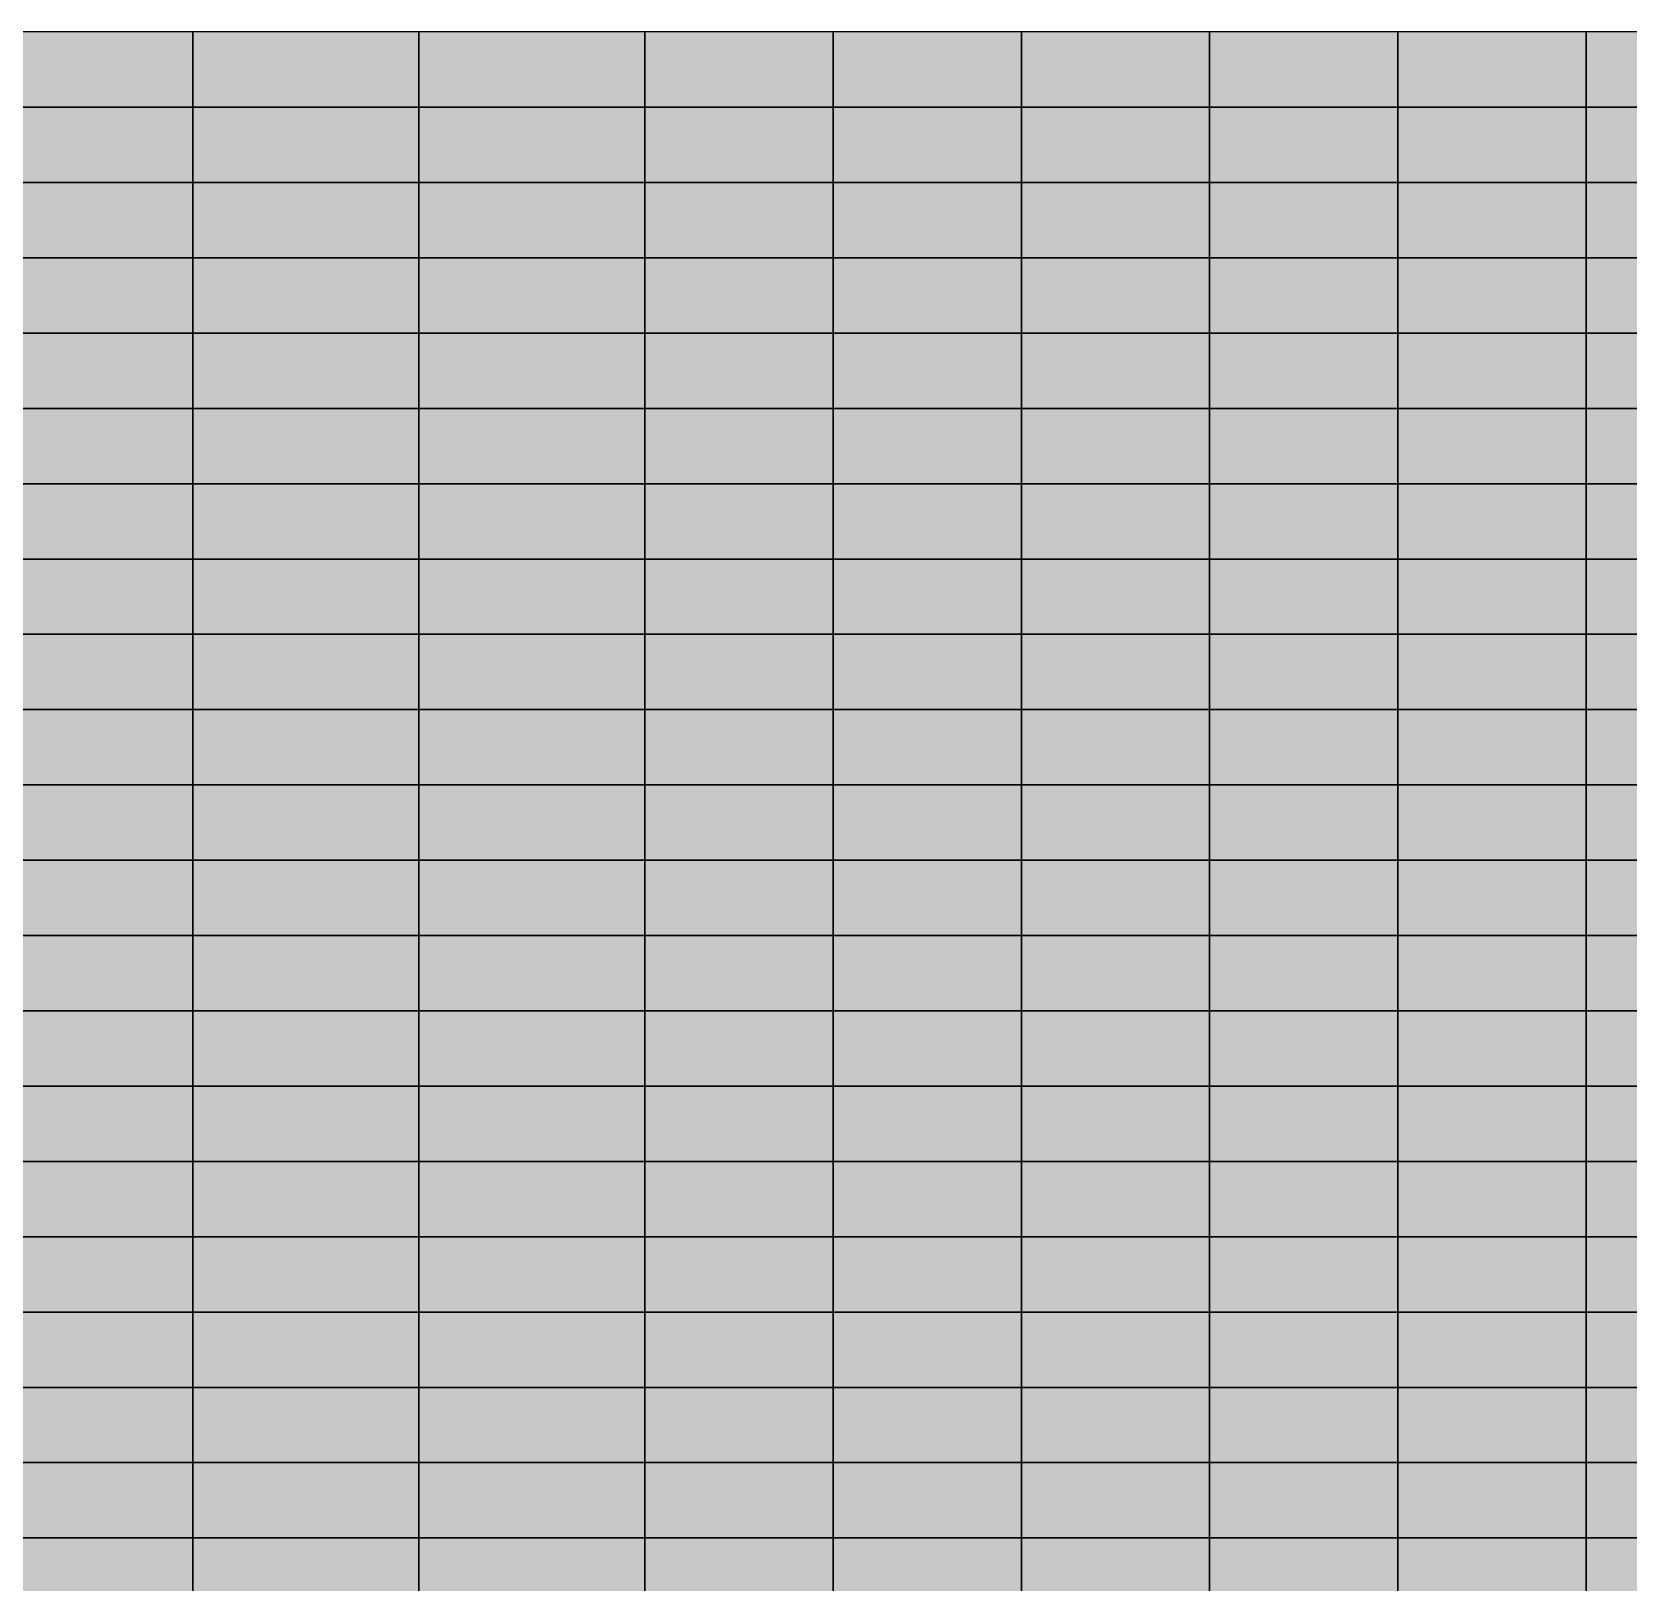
# Model space of a CAD drawing. Header units: inches. Extents: x -100 to 100, y -41 to 41.
# Drawn here: x -56.14 to -34.94, y -20.59 to 0 of the extents above; entities that cross this region are included whole.
import ezdxf

# ---------------------------------------------------------------- set-up
doc = ezdxf.new("R2010")
doc.units = ezdxf.units.IN
doc.header["$MEASUREMENT"] = 0

msp = doc.modelspace()

# ---------------------------------------------------------------- linework, layer by layer
at = {"color": 18, "true_color": 0x000000, "transparency": 33554532}
for p, q in [((-54, 0), (-57, 0)), ((-54, -1), (-54, 0)), ((-51, 0), (-54, 0)), ((-54, 0), (-54, -1)), ((-51, -1), (-51, 0)), ((-48, 0), (-51, 0)), ((-51, 0), (-51, -1)), ((-48, -1), (-48, 0)), ((-45.5, 0), (-48, 0)), ((-48, 0), (-48, -1)), ((-45.5, -1), (-45.5, 0)), ((-43, 0), (-45.5, 0)), ((-45.5, 0), (-45.5, -1)), ((-43, -1), (-43, 0)), ((-40.5, 0), (-43, 0)), ((-43, 0), (-43, -1)), ((-40.5, -1), (-40.5, 0)), ((-38, 0), (-40.5, 0)), ((-40.5, 0), (-40.5, -1)), ((-38, -1), (-38, 0)), ((-35.5, 0), (-38, 0)), ((-38, 0), (-38, -1)), ((-35.5, -1), (-35.5, 0)), ((-33, 0), (-35.5, 0)), ((-35.5, 0), (-35.5, -1)), ((-54, -1), (-57, -1)), ((-57, -1), (-54, -1)), ((-54, -2), (-54, -1)), ((-51, -1), (-54, -1)), ((-54, -1), (-54, -2)), ((-54, -1), (-51, -1)), ((-51, -2), (-51, -1)), ((-48, -1), (-51, -1)), ((-51, -1), (-51, -2)), ((-51, -1), (-48, -1)), ((-48, -2), (-48, -1)), ((-48, -1), (-48, -2)), ((-45.5, -1), (-48, -1)), ((-48, -1), (-45.5, -1)), ((-45.5, -2), (-45.5, -1)), ((-45.5, -1), (-45.5, -2)), ((-43, -1), (-45.5, -1)), ((-45.5, -1), (-43, -1)), ((-43, -2), (-43, -1)), ((-43, -1), (-43, -2)), ((-40.5, -1), (-43, -1)), ((-43, -1), (-40.5, -1)), ((-40.5, -2), (-40.5, -1)), ((-40.5, -1), (-40.5, -2)), ((-38, -1), (-40.5, -1)), ((-40.5, -1), (-38, -1)), ((-38, -2), (-38, -1)), ((-35.5, -1), (-38, -1)), ((-38, -1), (-38, -2)), ((-38, -1), (-35.5, -1)), ((-35.5, -2), (-35.5, -1)), ((-35.5, -1), (-35.5, -2)), ((-33, -1), (-35.5, -1)), ((-35.5, -1), (-33, -1)), ((-54, -2), (-57, -2)), ((-57, -2), (-54, -2)), ((-54, -3), (-54, -2)), ((-51, -2), (-54, -2)), ((-54, -2), (-54, -3)), ((-54, -2), (-51, -2)), ((-51, -3), (-51, -2)), ((-48, -2), (-51, -2)), ((-51, -2), (-51, -3)), ((-51, -2), (-48, -2)), ((-48, -3), (-48, -2)), ((-48, -2), (-45.5, -2)), ((-45.5, -2), (-48, -2)), ((-48, -2), (-48, -3)), ((-45.5, -3), (-45.5, -2)), ((-43, -2), (-45.5, -2)), ((-45.5, -2), (-45.5, -3)), ((-45.5, -2), (-43, -2)), ((-43, -3), (-43, -2)), ((-40.5, -2), (-43, -2)), ((-43, -2), (-43, -3)), ((-43, -2), (-40.5, -2)), ((-40.5, -3), (-40.5, -2)), ((-38, -2), (-40.5, -2)), ((-40.5, -2), (-40.5, -3)), ((-40.5, -2), (-38, -2)), ((-38, -3), (-38, -2)), ((-35.5, -2), (-38, -2)), ((-38, -2), (-38, -3)), ((-38, -2), (-35.5, -2)), ((-35.5, -3), (-35.5, -2)), ((-33, -2), (-35.5, -2)), ((-35.5, -2), (-35.5, -3)), ((-35.5, -2), (-33, -2)), ((-54, -3), (-57, -3)), ((-57, -3), (-54, -3)), ((-54, -4), (-54, -3)), ((-54, -3), (-54, -4)), ((-51, -3), (-54, -3)), ((-54, -3), (-51, -3)), ((-51, -4), (-51, -3)), ((-51, -3), (-51, -4)), ((-48, -3), (-51, -3)), ((-51, -3), (-48, -3)), ((-48, -4), (-48, -3)), ((-48, -3), (-48, -4)), ((-45.5, -3), (-48, -3)), ((-48, -3), (-45.5, -3)), ((-45.5, -4), (-45.5, -3)), ((-45.5, -3), (-45.5, -4)), ((-43, -3), (-45.5, -3)), ((-45.5, -3), (-43, -3)), ((-43, -4), (-43, -3)), ((-43, -3), (-43, -4)), ((-40.5, -3), (-43, -3)), ((-43, -3), (-40.5, -3)), ((-40.5, -4), (-40.5, -3)), ((-40.5, -3), (-40.5, -4)), ((-38, -3), (-40.5, -3)), ((-40.5, -3), (-38, -3)), ((-38, -4), (-38, -3)), ((-38, -3), (-38, -4)), ((-35.5, -3), (-38, -3)), ((-38, -3), (-35.5, -3)), ((-35.5, -4), (-35.5, -3)), ((-35.5, -3), (-35.5, -4)), ((-33, -3), (-35.5, -3)), ((-35.5, -3), (-33, -3)), ((-54, -4), (-57, -4)), ((-57, -4), (-54, -4)), ((-54, -5), (-54, -4)), ((-54, -4), (-51, -4)), ((-51, -4), (-54, -4)), ((-54, -4), (-54, -5)), ((-51, -5), (-51, -4)), ((-48, -4), (-51, -4)), ((-51, -4), (-51, -5)), ((-51, -4), (-48, -4)), ((-48, -5), (-48, -4)), ((-48, -4), (-48, -5)), ((-45.5, -4), (-48, -4)), ((-48, -4), (-45.5, -4)), ((-45.5, -5), (-45.5, -4)), ((-45.5, -4), (-45.5, -5)), ((-43, -4), (-45.5, -4)), ((-45.5, -4), (-43, -4)), ((-43, -5), (-43, -4)), ((-43, -4), (-43, -5)), ((-40.5, -4), (-43, -4)), ((-43, -4), (-40.5, -4)), ((-40.5, -5), (-40.5, -4)), ((-40.5, -4), (-40.5, -5)), ((-38, -4), (-40.5, -4)), ((-40.5, -4), (-38, -4)), ((-38, -5), (-38, -4)), ((-35.5, -4), (-38, -4)), ((-38, -4), (-38, -5)), ((-38, -4), (-35.5, -4)), ((-35.5, -5), (-35.5, -4)), ((-35.5, -4), (-35.5, -5)), ((-33, -4), (-35.5, -4)), ((-35.5, -4), (-33, -4)), ((-54, -5), (-57, -5)), ((-57, -5), (-54, -5)), ((-54, -6), (-54, -5)), ((-51, -5), (-54, -5)), ((-54, -5), (-54, -6)), ((-54, -5), (-51, -5)), ((-51, -6), (-51, -5)), ((-48, -5), (-51, -5)), ((-51, -5), (-51, -6)), ((-51, -5), (-48, -5)), ((-48, -6), (-48, -5)), ((-45.5, -5), (-48, -5)), ((-48, -5), (-48, -6)), ((-48, -5), (-45.5, -5)), ((-45.5, -6), (-45.5, -5)), ((-43, -5), (-45.5, -5)), ((-45.5, -5), (-45.5, -6)), ((-45.5, -5), (-43, -5)), ((-43, -6), (-43, -5)), ((-40.5, -5), (-43, -5)), ((-43, -5), (-43, -6)), ((-43, -5), (-40.5, -5)), ((-40.5, -6), (-40.5, -5)), ((-38, -5), (-40.5, -5)), ((-40.5, -5), (-40.5, -6)), ((-40.5, -5), (-38, -5)), ((-38, -6), (-38, -5)), ((-35.5, -5), (-38, -5)), ((-38, -5), (-38, -6)), ((-38, -5), (-35.5, -5)), ((-35.5, -6), (-35.5, -5)), ((-35.5, -5), (-33, -5)), ((-33, -5), (-35.5, -5)), ((-35.5, -5), (-35.5, -6)), ((-54, -6), (-57, -6)), ((-57, -6), (-54, -6)), ((-54, -7), (-54, -6)), ((-51, -6), (-54, -6)), ((-54, -6), (-54, -7)), ((-54, -6), (-51, -6)), ((-51, -7), (-51, -6)), ((-48, -6), (-51, -6)), ((-51, -6), (-51, -7)), ((-51, -6), (-48, -6)), ((-48, -7), (-48, -6)), ((-45.5, -6), (-48, -6)), ((-48, -6), (-48, -7)), ((-48, -6), (-45.5, -6)), ((-45.5, -7), (-45.5, -6)), ((-43, -6), (-45.5, -6)), ((-45.5, -6), (-45.5, -7)), ((-45.5, -6), (-43, -6)), ((-43, -7), (-43, -6)), ((-40.5, -6), (-43, -6)), ((-43, -6), (-43, -7)), ((-43, -6), (-40.5, -6)), ((-40.5, -7), (-40.5, -6)), ((-38, -6), (-40.5, -6)), ((-40.5, -6), (-40.5, -7)), ((-40.5, -6), (-38, -6)), ((-38, -7), (-38, -6)), ((-35.5, -6), (-38, -6)), ((-38, -6), (-38, -7)), ((-38, -6), (-35.5, -6)), ((-35.5, -7), (-35.5, -6)), ((-33, -6), (-35.5, -6)), ((-35.5, -6), (-35.5, -7)), ((-35.5, -6), (-33, -6)), ((-54, -7), (-57, -7)), ((-57, -7), (-54, -7)), ((-54, -8), (-54, -7)), ((-51, -7), (-54, -7)), ((-54, -7), (-54, -8)), ((-54, -7), (-51, -7)), ((-51, -8), (-51, -7)), ((-48, -7), (-51, -7)), ((-51, -7), (-51, -8)), ((-51, -7), (-48, -7)), ((-48, -8), (-48, -7)), ((-45.5, -7), (-48, -7)), ((-48, -7), (-48, -8)), ((-48, -7), (-45.5, -7)), ((-45.5, -8), (-45.5, -7)), ((-43, -7), (-45.5, -7)), ((-45.5, -7), (-45.5, -8)), ((-45.5, -7), (-43, -7)), ((-43, -8), (-43, -7)), ((-40.5, -7), (-43, -7)), ((-43, -7), (-43, -8)), ((-43, -7), (-40.5, -7)), ((-40.5, -8), (-40.5, -7)), ((-40.5, -7), (-38, -7)), ((-38, -7), (-40.5, -7)), ((-40.5, -7), (-40.5, -8)), ((-38, -8), (-38, -7)), ((-35.5, -7), (-38, -7)), ((-38, -7), (-38, -8)), ((-38, -7), (-35.5, -7)), ((-35.5, -8), (-35.5, -7)), ((-33, -7), (-35.5, -7)), ((-35.5, -7), (-35.5, -8)), ((-35.5, -7), (-33, -7)), ((-54, -8), (-57, -8)), ((-57, -8), (-54, -8)), ((-54, -9), (-54, -8)), ((-54, -8), (-54, -9)), ((-51, -8), (-54, -8)), ((-54, -8), (-51, -8)), ((-51, -9), (-51, -8)), ((-51, -8), (-51, -9)), ((-48, -8), (-51, -8)), ((-51, -8), (-48, -8)), ((-48, -9), (-48, -8)), ((-48, -8), (-48, -9)), ((-45.5, -8), (-48, -8)), ((-48, -8), (-45.5, -8)), ((-45.5, -9), (-45.5, -8)), ((-45.5, -8), (-45.5, -9)), ((-43, -8), (-45.5, -8)), ((-45.5, -8), (-43, -8)), ((-43, -9), (-43, -8)), ((-43, -8), (-43, -9)), ((-40.5, -8), (-43, -8)), ((-43, -8), (-40.5, -8)), ((-40.5, -9), (-40.5, -8)), ((-40.5, -8), (-40.5, -9)), ((-38, -8), (-40.5, -8)), ((-40.5, -8), (-38, -8)), ((-38, -9), (-38, -8)), ((-38, -8), (-38, -9)), ((-35.5, -8), (-38, -8)), ((-38, -8), (-35.5, -8)), ((-35.5, -9), (-35.5, -8)), ((-35.5, -8), (-35.5, -9)), ((-33, -8), (-35.5, -8)), ((-35.5, -8), (-33, -8)), ((-54, -9), (-57, -9)), ((-57, -9), (-54, -9)), ((-54, -10), (-54, -9)), ((-51, -9), (-54, -9)), ((-54, -9), (-54, -10)), ((-54, -9), (-51, -9)), ((-51, -10), (-51, -9)), ((-48, -9), (-51, -9)), ((-51, -9), (-51, -10)), ((-51, -9), (-48, -9)), ((-48, -10), (-48, -9)), ((-45.5, -9), (-48, -9)), ((-48, -9), (-48, -10)), ((-48, -9), (-45.5, -9)), ((-45.5, -10), (-45.5, -9)), ((-45.5, -9), (-43, -9)), ((-43, -9), (-45.5, -9)), ((-45.5, -9), (-45.5, -10)), ((-43, -10), (-43, -9)), ((-40.5, -9), (-43, -9)), ((-43, -9), (-43, -10)), ((-43, -9), (-40.5, -9)), ((-40.5, -10), (-40.5, -9)), ((-38, -9), (-40.5, -9)), ((-40.5, -9), (-40.5, -10)), ((-40.5, -9), (-38, -9)), ((-38, -10), (-38, -9)), ((-35.5, -9), (-38, -9)), ((-38, -9), (-38, -10)), ((-38, -9), (-35.5, -9)), ((-35.5, -10), (-35.5, -9)), ((-33, -9), (-35.5, -9)), ((-35.5, -9), (-35.5, -10)), ((-35.5, -9), (-33, -9)), ((-54, -10), (-57, -10)), ((-57, -10), (-54, -10)), ((-54, -11), (-54, -10)), ((-51, -10), (-54, -10)), ((-54, -10), (-54, -11)), ((-54, -10), (-51, -10)), ((-51, -11), (-51, -10)), ((-48, -10), (-51, -10)), ((-51, -10), (-51, -11)), ((-51, -10), (-48, -10)), ((-48, -11), (-48, -10)), ((-45.5, -10), (-48, -10)), ((-48, -10), (-48, -11)), ((-48, -10), (-45.5, -10)), ((-45.5, -11), (-45.5, -10)), ((-43, -10), (-45.5, -10)), ((-45.5, -10), (-45.5, -11)), ((-45.5, -10), (-43, -10)), ((-43, -11), (-43, -10)), ((-43, -10), (-43, -11)), ((-40.5, -10), (-43, -10)), ((-43, -10), (-40.5, -10)), ((-40.5, -11), (-40.5, -10)), ((-40.5, -10), (-40.5, -11)), ((-38, -10), (-40.5, -10)), ((-40.5, -10), (-38, -10)), ((-38, -11), (-38, -10)), ((-35.5, -10), (-38, -10)), ((-38, -10), (-38, -11)), ((-38, -10), (-35.5, -10)), ((-35.5, -11), (-35.5, -10)), ((-33, -10), (-35.5, -10)), ((-35.5, -10), (-35.5, -11)), ((-35.5, -10), (-33, -10)), ((-54, -11), (-57, -11)), ((-57, -11), (-54, -11)), ((-54, -12), (-54, -11)), ((-51, -11), (-54, -11)), ((-54, -11), (-54, -12)), ((-54, -11), (-51, -11)), ((-51, -12), (-51, -11)), ((-51, -11), (-48, -11)), ((-48, -11), (-51, -11)), ((-51, -11), (-51, -12)), ((-48, -12), (-48, -11)), ((-45.5, -11), (-48, -11)), ((-48, -11), (-48, -12)), ((-48, -11), (-45.5, -11)), ((-45.5, -12), (-45.5, -11)), ((-43, -11), (-45.5, -11)), ((-45.5, -11), (-45.5, -12)), ((-45.5, -11), (-43, -11)), ((-43, -12), (-43, -11)), ((-43, -11), (-43, -12)), ((-40.5, -11), (-43, -11)), ((-43, -11), (-40.5, -11)), ((-40.5, -12), (-40.5, -11)), ((-40.5, -11), (-40.5, -12)), ((-38, -11), (-40.5, -11)), ((-40.5, -11), (-38, -11)), ((-38, -12), (-38, -11)), ((-35.5, -11), (-38, -11)), ((-38, -11), (-38, -12)), ((-38, -11), (-35.5, -11)), ((-35.5, -12), (-35.5, -11)), ((-35.5, -11), (-35.5, -12)), ((-33, -11), (-35.5, -11)), ((-35.5, -11), (-33, -11)), ((-54, -12), (-57, -12)), ((-57, -12), (-54, -12)), ((-54, -13), (-54, -12)), ((-51, -12), (-54, -12)), ((-54, -12), (-54, -13)), ((-54, -12), (-51, -12)), ((-51, -13), (-51, -12)), ((-48, -12), (-51, -12)), ((-51, -12), (-51, -13)), ((-51, -12), (-48, -12)), ((-48, -13), (-48, -12)), ((-45.5, -12), (-48, -12)), ((-48, -12), (-48, -13)), ((-48, -12), (-45.5, -12)), ((-45.5, -13), (-45.5, -12)), ((-45.5, -12), (-45.5, -13)), ((-43, -12), (-45.5, -12)), ((-45.5, -12), (-43, -12)), ((-43, -13), (-43, -12)), ((-43, -12), (-43, -13)), ((-40.5, -12), (-43, -12)), ((-43, -12), (-40.5, -12)), ((-40.5, -13), (-40.5, -12)), ((-40.5, -12), (-40.5, -13)), ((-38, -12), (-40.5, -12)), ((-40.5, -12), (-38, -12)), ((-38, -13), (-38, -12)), ((-35.5, -12), (-38, -12)), ((-38, -12), (-38, -13)), ((-38, -12), (-35.5, -12)), ((-35.5, -13), (-35.5, -12)), ((-35.5, -12), (-35.5, -13)), ((-33, -12), (-35.5, -12)), ((-35.5, -12), (-33, -12)), ((-57, -13), (-54, -13)), ((-54, -13), (-57, -13)), ((-54, -14), (-54, -13)), ((-51, -13), (-54, -13)), ((-54, -13), (-54, -14)), ((-54, -13), (-51, -13)), ((-51, -14), (-51, -13)), ((-48, -13), (-51, -13)), ((-51, -13), (-51, -14)), ((-51, -13), (-48, -13)), ((-48, -14), (-48, -13)), ((-45.5, -13), (-48, -13)), ((-48, -13), (-48, -14)), ((-48, -13), (-45.5, -13)), ((-45.5, -14), (-45.5, -13)), ((-45.5, -13), (-45.5, -14)), ((-43, -13), (-45.5, -13)), ((-45.5, -13), (-43, -13)), ((-43, -14), (-43, -13)), ((-43, -13), (-43, -14)), ((-40.5, -13), (-43, -13)), ((-43, -13), (-40.5, -13)), ((-40.5, -14), (-40.5, -13)), ((-40.5, -13), (-40.5, -14)), ((-38, -13), (-40.5, -13)), ((-40.5, -13), (-38, -13)), ((-38, -14), (-38, -13)), ((-35.5, -13), (-38, -13)), ((-38, -13), (-38, -14)), ((-38, -13), (-35.5, -13)), ((-35.5, -14), (-35.5, -13)), ((-35.5, -13), (-35.5, -14)), ((-33, -13), (-35.5, -13)), ((-35.5, -13), (-33, -13)), ((-54, -14), (-57, -14)), ((-57, -14), (-54, -14)), ((-54, -15), (-54, -14)), ((-54, -14), (-54, -15)), ((-51, -14), (-54, -14)), ((-54, -14), (-51, -14)), ((-51, -15), (-51, -14)), ((-51, -14), (-51, -15)), ((-48, -14), (-51, -14)), ((-51, -14), (-48, -14)), ((-48, -15), (-48, -14)), ((-48, -14), (-48, -15)), ((-45.5, -14), (-48, -14)), ((-48, -14), (-45.5, -14)), ((-45.5, -15), (-45.5, -14)), ((-45.5, -14), (-45.5, -15)), ((-43, -14), (-45.5, -14)), ((-45.5, -14), (-43, -14)), ((-43, -15), (-43, -14)), ((-43, -14), (-43, -15)), ((-40.5, -14), (-43, -14)), ((-43, -14), (-40.5, -14)), ((-40.5, -15), (-40.5, -14)), ((-40.5, -14), (-40.5, -15)), ((-38, -14), (-40.5, -14)), ((-40.5, -14), (-38, -14)), ((-38, -15), (-38, -14)), ((-38, -14), (-35.5, -14)), ((-38, -14), (-38, -15)), ((-35.5, -14), (-38, -14)), ((-35.5, -15), (-35.5, -14)), ((-35.5, -14), (-35.5, -15)), ((-33, -14), (-35.5, -14)), ((-35.5, -14), (-33, -14)), ((-54, -15), (-57, -15)), ((-57, -15), (-54, -15)), ((-54, -16), (-54, -15)), ((-51, -15), (-54, -15)), ((-54, -15), (-54, -16)), ((-54, -15), (-51, -15)), ((-51, -16), (-51, -15)), ((-48, -15), (-51, -15)), ((-51, -15), (-51, -16)), ((-51, -15), (-48, -15)), ((-48, -16), (-48, -15)), ((-48, -15), (-48, -16)), ((-45.5, -15), (-48, -15)), ((-48, -15), (-45.5, -15)), ((-45.5, -16), (-45.5, -15)), ((-45.5, -15), (-45.5, -16)), ((-43, -15), (-45.5, -15)), ((-45.5, -15), (-43, -15)), ((-43, -16), (-43, -15)), ((-43, -15), (-43, -16)), ((-40.5, -15), (-43, -15)), ((-43, -15), (-40.5, -15)), ((-40.5, -16), (-40.5, -15)), ((-40.5, -15), (-40.5, -16)), ((-38, -15), (-40.5, -15)), ((-40.5, -15), (-38, -15)), ((-38, -16), (-38, -15)), ((-35.5, -15), (-38, -15)), ((-38, -15), (-38, -16)), ((-38, -15), (-35.5, -15)), ((-35.5, -16), (-35.5, -15)), ((-35.5, -15), (-35.5, -16)), ((-33, -15), (-35.5, -15)), ((-35.5, -15), (-33, -15)), ((-54, -16), (-57, -16)), ((-57, -16), (-54, -16)), ((-54, -17), (-54, -16)), ((-51, -16), (-54, -16)), ((-54, -16), (-54, -17)), ((-54, -16), (-51, -16)), ((-51, -17), (-51, -16)), ((-48, -16), (-51, -16)), ((-51, -16), (-51, -17)), ((-51, -16), (-48, -16)), ((-48, -17), (-48, -16)), ((-45.5, -16), (-48, -16)), ((-48, -16), (-48, -17)), ((-48, -16), (-45.5, -16)), ((-45.5, -17), (-45.5, -16)), ((-43, -16), (-45.5, -16)), ((-45.5, -16), (-45.5, -17)), ((-45.5, -16), (-43, -16)), ((-43, -17), (-43, -16)), ((-43, -16), (-40.5, -16)), ((-40.5, -16), (-43, -16)), ((-43, -16), (-43, -17)), ((-40.5, -17), (-40.5, -16)), ((-38, -16), (-40.5, -16)), ((-40.5, -16), (-40.5, -17)), ((-40.5, -16), (-38, -16)), ((-38, -17), (-38, -16)), ((-35.5, -16), (-38, -16)), ((-38, -16), (-38, -17)), ((-38, -16), (-35.5, -16)), ((-35.5, -17), (-35.5, -16)), ((-33, -16), (-35.5, -16)), ((-35.5, -16), (-35.5, -17)), ((-35.5, -16), (-33, -16)), ((-54, -17), (-57, -17)), ((-57, -17), (-54, -17)), ((-54, -18), (-54, -17)), ((-54, -17), (-54, -18)), ((-51, -17), (-54, -17)), ((-54, -17), (-51, -17)), ((-51, -18), (-51, -17)), ((-51, -17), (-51, -18)), ((-48, -17), (-51, -17)), ((-51, -17), (-48, -17)), ((-48, -18), (-48, -17)), ((-45.5, -17), (-48, -17)), ((-48, -17), (-48, -18)), ((-48, -17), (-45.5, -17)), ((-45.5, -18), (-45.5, -17)), ((-43, -17), (-45.5, -17)), ((-45.5, -17), (-45.5, -18)), ((-45.5, -17), (-43, -17)), ((-43, -18), (-43, -17)), ((-40.5, -17), (-43, -17)), ((-43, -17), (-43, -18)), ((-43, -17), (-40.5, -17)), ((-40.5, -18), (-40.5, -17)), ((-38, -17), (-40.5, -17)), ((-40.5, -17), (-40.5, -18)), ((-40.5, -17), (-38, -17)), ((-38, -18), (-38, -17)), ((-35.5, -17), (-38, -17)), ((-38, -17), (-38, -18)), ((-38, -17), (-35.5, -17)), ((-35.5, -18), (-35.5, -17)), ((-33, -17), (-35.5, -17)), ((-35.5, -17), (-35.5, -18)), ((-35.5, -17), (-33, -17)), ((-54, -18), (-57, -18)), ((-57, -18), (-54, -18)), ((-54, -19), (-54, -18)), ((-51, -18), (-54, -18)), ((-54, -18), (-54, -19)), ((-54, -18), (-51, -18)), ((-51, -19), (-51, -18)), ((-48, -18), (-51, -18)), ((-51, -18), (-51, -19)), ((-51, -18), (-48, -18)), ((-48, -19), (-48, -18)), ((-48, -18), (-45.5, -18)), ((-45.5, -18), (-48, -18)), ((-48, -18), (-48, -19)), ((-45.5, -19), (-45.5, -18)), ((-43, -18), (-45.5, -18)), ((-45.5, -18), (-45.5, -19)), ((-45.5, -18), (-43, -18)), ((-43, -19), (-43, -18)), ((-43, -18), (-43, -19)), ((-40.5, -18), (-43, -18)), ((-43, -18), (-40.5, -18)), ((-40.5, -19), (-40.5, -18)), ((-38, -18), (-40.5, -18)), ((-40.5, -18), (-40.5, -19)), ((-40.5, -18), (-38, -18)), ((-38, -19), (-38, -18)), ((-35.5, -18), (-38, -18)), ((-38, -18), (-38, -19)), ((-38, -18), (-35.5, -18)), ((-35.5, -19), (-35.5, -18)), ((-33, -18), (-35.5, -18)), ((-35.5, -18), (-35.5, -19)), ((-35.5, -18), (-33, -18)), ((-54, -19), (-57, -19)), ((-57, -19), (-54, -19)), ((-54, -20), (-54, -19)), ((-54, -19), (-54, -20)), ((-51, -19), (-54, -19)), ((-54, -19), (-51, -19)), ((-51, -20), (-51, -19)), ((-51, -19), (-51, -20)), ((-48, -19), (-51, -19)), ((-51, -19), (-48, -19)), ((-48, -20), (-48, -19)), ((-48, -19), (-48, -20)), ((-45.5, -19), (-48, -19)), ((-48, -19), (-45.5, -19)), ((-45.5, -20), (-45.5, -19)), ((-45.5, -19), (-45.5, -20)), ((-43, -19), (-45.5, -19)), ((-45.5, -19), (-43, -19)), ((-43, -20), (-43, -19)), ((-43, -19), (-43, -20)), ((-40.5, -19), (-43, -19)), ((-43, -19), (-40.5, -19)), ((-40.5, -20), (-40.5, -19)), ((-40.5, -19), (-40.5, -20)), ((-38, -19), (-40.5, -19)), ((-40.5, -19), (-38, -19)), ((-38, -20), (-38, -19)), ((-38, -19), (-38, -20)), ((-35.5, -19), (-38, -19)), ((-38, -19), (-35.5, -19)), ((-35.5, -20), (-35.5, -19)), ((-35.5, -19), (-35.5, -20)), ((-33, -19), (-35.5, -19)), ((-35.5, -19), (-33, -19)), ((-54, -20), (-57, -20)), ((-57, -20), (-54, -20)), ((-54, -21), (-54, -20)), ((-54, -20), (-51, -20)), ((-51, -20), (-54, -20)), ((-54, -20), (-54, -21)), ((-51, -21), (-51, -20)), ((-48, -20), (-51, -20)), ((-51, -20), (-51, -21)), ((-51, -20), (-48, -20)), ((-48, -21), (-48, -20)), ((-45.5, -20), (-48, -20)), ((-48, -20), (-48, -21)), ((-48, -20), (-45.5, -20)), ((-45.5, -21), (-45.5, -20)), ((-45.5, -20), (-45.5, -21)), ((-43, -20), (-45.5, -20)), ((-45.5, -20), (-43, -20)), ((-43, -21), (-43, -20)), ((-43, -20), (-43, -21)), ((-40.5, -20), (-43, -20)), ((-43, -20), (-40.5, -20)), ((-40.5, -21), (-40.5, -20)), ((-40.5, -20), (-40.5, -21)), ((-38, -20), (-40.5, -20)), ((-40.5, -20), (-38, -20)), ((-38, -21), (-38, -20)), ((-35.5, -20), (-38, -20)), ((-38, -20), (-38, -21)), ((-38, -20), (-35.5, -20)), ((-35.5, -21), (-35.5, -20)), ((-35.5, -20), (-35.5, -21)), ((-33, -20), (-35.5, -20)), ((-35.5, -20), (-33, -20))]:
    msp.add_line(p, q, dxfattribs=at)
at = {"color": 212, "true_color": 0xbd27e2, "transparency": 33554687}
for points in [[(-54, 0), (-57, 0), (-57, -1)], [(-54, 0), (-57, -1), (-54, -1)], [(-51, 0), (-54, 0), (-54, -1)], [(-51, 0), (-54, -1), (-51, -1)], [(-48, 0), (-51, 0), (-51, -1)], [(-48, 0), (-51, -1), (-48, -1)], [(-45.5, 0), (-48, 0), (-48, -1)], [(-45.5, 0), (-48, -1), (-45.5, -1)], [(-43, 0), (-45.5, 0), (-45.5, -1)], [(-43, 0), (-45.5, -1), (-43, -1)], [(-40.5, 0), (-43, 0), (-43, -1)], [(-40.5, 0), (-43, -1), (-40.5, -1)], [(-38, 0), (-40.5, 0), (-40.5, -1)], [(-38, 0), (-40.5, -1), (-38, -1)], [(-35.5, 0), (-38, 0), (-38, -1)], [(-35.5, 0), (-38, -1), (-35.5, -1)], [(-33, 0), (-35.5, 0), (-35.5, -1)], [(-33, 0), (-35.5, -1), (-33, -1)], [(-54, -1), (-57, -1), (-57, -2)], [(-54, -1), (-57, -2), (-54, -2)], [(-51, -1), (-54, -1), (-54, -2)], [(-51, -1), (-54, -2), (-51, -2)], [(-48, -1), (-51, -1), (-51, -2)], [(-48, -1), (-51, -2), (-48, -2)], [(-48, -1), (-48, -2), (-45.5, -2)], [(-48, -1), (-45.5, -2), (-45.5, -1)], [(-45.5, -1), (-45.5, -2), (-43, -2)], [(-45.5, -1), (-43, -2), (-43, -1)], [(-43, -1), (-43, -2), (-40.5, -2)], [(-43, -1), (-40.5, -2), (-40.5, -1)], [(-40.5, -1), (-40.5, -2), (-38, -2)], [(-40.5, -1), (-38, -2), (-38, -1)], [(-35.5, -1), (-38, -1), (-38, -2)], [(-35.5, -1), (-38, -2), (-35.5, -2)], [(-35.5, -1), (-35.5, -2), (-33, -2)], [(-35.5, -1), (-33, -2), (-33, -1)], [(-54, -2), (-57, -2), (-57, -3)], [(-54, -2), (-57, -3), (-54, -3)], [(-51, -2), (-54, -2), (-54, -3)], [(-51, -2), (-54, -3), (-51, -3)], [(-48, -2), (-51, -2), (-51, -3)], [(-48, -2), (-51, -3), (-48, -3)], [(-45.5, -2), (-48, -2), (-48, -3)], [(-45.5, -2), (-48, -3), (-45.5, -3)], [(-43, -2), (-45.5, -2), (-45.5, -3)], [(-43, -2), (-45.5, -3), (-43, -3)], [(-40.5, -2), (-43, -2), (-43, -3)], [(-40.5, -2), (-43, -3), (-40.5, -3)], [(-38, -2), (-40.5, -2), (-40.5, -3)], [(-38, -2), (-40.5, -3), (-38, -3)], [(-35.5, -2), (-38, -2), (-38, -3)], [(-35.5, -2), (-38, -3), (-35.5, -3)], [(-33, -2), (-35.5, -2), (-35.5, -3)], [(-33, -2), (-35.5, -3), (-33, -3)], [(-57, -3), (-57, -4), (-54, -4)], [(-57, -3), (-54, -4), (-54, -3)], [(-54, -3), (-54, -4), (-51, -4)], [(-54, -3), (-51, -4), (-51, -3)], [(-51, -3), (-51, -4), (-48, -4)], [(-51, -3), (-48, -4), (-48, -3)], [(-48, -3), (-48, -4), (-45.5, -4)], [(-48, -3), (-45.5, -4), (-45.5, -3)], [(-45.5, -3), (-45.5, -4), (-43, -4)], [(-45.5, -3), (-43, -4), (-43, -3)], [(-43, -3), (-43, -4), (-40.5, -4)], [(-43, -3), (-40.5, -4), (-40.5, -3)], [(-40.5, -3), (-40.5, -4), (-38, -4)], [(-40.5, -3), (-38, -4), (-38, -3)], [(-38, -3), (-38, -4), (-35.5, -4)], [(-38, -3), (-35.5, -4), (-35.5, -3)], [(-35.5, -3), (-35.5, -4), (-33, -4)], [(-35.5, -3), (-33, -4), (-33, -3)], [(-57, -4), (-57, -5), (-54, -5)], [(-57, -4), (-54, -5), (-54, -4)], [(-51, -4), (-54, -4), (-54, -5)], [(-51, -4), (-54, -5), (-51, -5)], [(-48, -4), (-51, -4), (-51, -5)], [(-48, -4), (-51, -5), (-48, -5)], [(-48, -4), (-48, -5), (-45.5, -5)], [(-48, -4), (-45.5, -5), (-45.5, -4)], [(-45.5, -4), (-45.5, -5), (-43, -5)], [(-45.5, -4), (-43, -5), (-43, -4)], [(-43, -4), (-43, -5), (-40.5, -5)], [(-43, -4), (-40.5, -5), (-40.5, -4)], [(-40.5, -4), (-40.5, -5), (-38, -5)], [(-40.5, -4), (-38, -5), (-38, -4)], [(-35.5, -4), (-38, -4), (-38, -5)], [(-35.5, -4), (-38, -5), (-35.5, -5)], [(-35.5, -4), (-35.5, -5), (-33, -5)], [(-35.5, -4), (-33, -5), (-33, -4)], [(-54, -5), (-57, -5), (-57, -6)], [(-54, -5), (-57, -6), (-54, -6)], [(-51, -5), (-54, -5), (-54, -6)], [(-51, -5), (-54, -6), (-51, -6)], [(-48, -5), (-51, -5), (-51, -6)], [(-48, -5), (-51, -6), (-48, -6)], [(-45.5, -5), (-48, -5), (-48, -6)], [(-45.5, -5), (-48, -6), (-45.5, -6)], [(-43, -5), (-45.5, -5), (-45.5, -6)], [(-43, -5), (-45.5, -6), (-43, -6)], [(-40.5, -5), (-43, -5), (-43, -6)], [(-40.5, -5), (-43, -6), (-40.5, -6)], [(-38, -5), (-40.5, -5), (-40.5, -6)], [(-38, -5), (-40.5, -6), (-38, -6)], [(-35.5, -5), (-38, -5), (-38, -6)], [(-35.5, -5), (-38, -6), (-35.5, -6)], [(-33, -5), (-35.5, -5), (-35.5, -6)], [(-33, -5), (-35.5, -6), (-33, -6)], [(-54, -6), (-57, -6), (-57, -7)], [(-54, -6), (-57, -7), (-54, -7)], [(-51, -6), (-54, -6), (-54, -7)], [(-51, -6), (-54, -7), (-51, -7)], [(-48, -6), (-51, -6), (-51, -7)], [(-48, -6), (-51, -7), (-48, -7)], [(-45.5, -6), (-48, -6), (-48, -7)], [(-45.5, -6), (-48, -7), (-45.5, -7)], [(-43, -6), (-45.5, -6), (-45.5, -7)], [(-43, -6), (-45.5, -7), (-43, -7)], [(-40.5, -6), (-43, -6), (-43, -7)], [(-40.5, -6), (-43, -7), (-40.5, -7)], [(-38, -6), (-40.5, -6), (-40.5, -7)], [(-38, -6), (-40.5, -7), (-38, -7)], [(-35.5, -6), (-38, -6), (-38, -7)], [(-35.5, -6), (-38, -7), (-35.5, -7)], [(-33, -6), (-35.5, -6), (-35.5, -7)], [(-33, -6), (-35.5, -7), (-33, -7)], [(-54, -7), (-57, -7), (-57, -8)], [(-54, -7), (-57, -8), (-54, -8)], [(-51, -7), (-54, -7), (-54, -8)], [(-51, -7), (-54, -8), (-51, -8)], [(-48, -7), (-51, -7), (-51, -8)], [(-48, -7), (-51, -8), (-48, -8)], [(-45.5, -7), (-48, -7), (-48, -8)], [(-45.5, -7), (-48, -8), (-45.5, -8)], [(-43, -7), (-45.5, -7), (-45.5, -8)], [(-43, -7), (-45.5, -8), (-43, -8)], [(-40.5, -7), (-43, -7), (-43, -8)], [(-40.5, -7), (-43, -8), (-40.5, -8)], [(-38, -7), (-40.5, -7), (-40.5, -8)], [(-38, -7), (-40.5, -8), (-38, -8)], [(-35.5, -7), (-38, -7), (-38, -8)], [(-35.5, -7), (-38, -8), (-35.5, -8)], [(-33, -7), (-35.5, -7), (-35.5, -8)], [(-33, -7), (-35.5, -8), (-33, -8)], [(-57, -8), (-57, -9), (-54, -9)], [(-57, -8), (-54, -9), (-54, -8)], [(-54, -8), (-54, -9), (-51, -9)], [(-54, -8), (-51, -9), (-51, -8)], [(-51, -8), (-51, -9), (-48, -9)], [(-51, -8), (-48, -9), (-48, -8)], [(-48, -8), (-48, -9), (-45.5, -9)], [(-48, -8), (-45.5, -9), (-45.5, -8)], [(-45.5, -8), (-45.5, -9), (-43, -9)], [(-45.5, -8), (-43, -9), (-43, -8)], [(-43, -8), (-43, -9), (-40.5, -9)], [(-43, -8), (-40.5, -9), (-40.5, -8)], [(-40.5, -8), (-40.5, -9), (-38, -9)], [(-40.5, -8), (-38, -9), (-38, -8)], [(-38, -8), (-38, -9), (-35.5, -9)], [(-38, -8), (-35.5, -9), (-35.5, -8)], [(-35.5, -8), (-35.5, -9), (-33, -9)], [(-35.5, -8), (-33, -9), (-33, -8)], [(-54, -9), (-57, -9), (-57, -10)], [(-54, -9), (-57, -10), (-54, -10)], [(-51, -9), (-54, -9), (-54, -10)], [(-51, -9), (-54, -10), (-51, -10)], [(-48, -9), (-51, -9), (-51, -10)], [(-48, -9), (-51, -10), (-48, -10)], [(-45.5, -9), (-48, -9), (-48, -10)], [(-45.5, -9), (-48, -10), (-45.5, -10)], [(-43, -9), (-45.5, -9), (-45.5, -10)], [(-43, -9), (-45.5, -10), (-43, -10)], [(-40.5, -9), (-43, -9), (-43, -10)], [(-40.5, -9), (-43, -10), (-40.5, -10)], [(-38, -9), (-40.5, -9), (-40.5, -10)], [(-38, -9), (-40.5, -10), (-38, -10)], [(-35.5, -9), (-38, -9), (-38, -10)], [(-35.5, -9), (-38, -10), (-35.5, -10)], [(-33, -9), (-35.5, -9), (-35.5, -10)], [(-33, -9), (-35.5, -10), (-33, -10)], [(-54, -10), (-57, -10), (-57, -11)], [(-54, -10), (-57, -11), (-54, -11)], [(-51, -10), (-54, -10), (-54, -11)], [(-51, -10), (-54, -11), (-51, -11)], [(-48, -10), (-51, -10), (-51, -11)], [(-48, -10), (-51, -11), (-48, -11)], [(-45.5, -10), (-48, -10), (-48, -11)], [(-45.5, -10), (-48, -11), (-45.5, -11)], [(-43, -10), (-45.5, -10), (-45.5, -11)], [(-43, -10), (-45.5, -11), (-43, -11)], [(-43, -10), (-43, -11), (-40.5, -11)], [(-43, -10), (-40.5, -11), (-40.5, -10)], [(-40.5, -10), (-40.5, -11), (-38, -11)], [(-40.5, -10), (-38, -11), (-38, -10)], [(-35.5, -10), (-38, -10), (-38, -11)], [(-35.5, -10), (-38, -11), (-35.5, -11)], [(-33, -10), (-35.5, -10), (-35.5, -11)], [(-33, -10), (-35.5, -11), (-33, -11)], [(-54, -11), (-57, -11), (-57, -12)], [(-54, -11), (-57, -12), (-54, -12)], [(-51, -11), (-54, -11), (-54, -12)], [(-51, -11), (-54, -12), (-51, -12)], [(-48, -11), (-51, -11), (-51, -12)], [(-48, -11), (-51, -12), (-48, -12)], [(-45.5, -11), (-48, -11), (-48, -12)], [(-45.5, -11), (-48, -12), (-45.5, -12)], [(-43, -11), (-45.5, -11), (-45.5, -12)], [(-43, -11), (-45.5, -12), (-43, -12)], [(-43, -11), (-43, -12), (-40.5, -12)], [(-43, -11), (-40.5, -12), (-40.5, -11)], [(-40.5, -11), (-40.5, -12), (-38, -12)], [(-40.5, -11), (-38, -12), (-38, -11)], [(-35.5, -11), (-38, -11), (-38, -12)], [(-35.5, -11), (-38, -12), (-35.5, -12)], [(-35.5, -11), (-35.5, -12), (-33, -12)], [(-35.5, -11), (-33, -12), (-33, -11)], [(-54, -12), (-57, -12), (-57, -13)], [(-54, -12), (-57, -13), (-54, -13)], [(-51, -12), (-54, -12), (-54, -13)], [(-51, -12), (-54, -13), (-51, -13)], [(-48, -12), (-51, -12), (-51, -13)], [(-48, -12), (-51, -13), (-48, -13)], [(-45.5, -12), (-48, -12), (-48, -13)], [(-45.5, -12), (-48, -13), (-45.5, -13)], [(-45.5, -12), (-45.5, -13), (-43, -13)], [(-45.5, -12), (-43, -13), (-43, -12)], [(-43, -12), (-43, -13), (-40.5, -13)], [(-43, -12), (-40.5, -13), (-40.5, -12)], [(-40.5, -12), (-40.5, -13), (-38, -13)], [(-40.5, -12), (-38, -13), (-38, -12)], [(-35.5, -12), (-38, -12), (-38, -13)], [(-35.5, -12), (-38, -13), (-35.5, -13)], [(-35.5, -12), (-35.5, -13), (-33, -13)], [(-35.5, -12), (-33, -13), (-33, -12)], [(-54, -13), (-57, -13), (-57, -14)], [(-54, -13), (-57, -14), (-54, -14)], [(-51, -13), (-54, -13), (-54, -14)], [(-51, -13), (-54, -14), (-51, -14)], [(-48, -13), (-51, -13), (-51, -14)], [(-48, -13), (-51, -14), (-48, -14)], [(-45.5, -13), (-48, -13), (-48, -14)], [(-45.5, -13), (-48, -14), (-45.5, -14)], [(-45.5, -13), (-45.5, -14), (-43, -14)], [(-45.5, -13), (-43, -14), (-43, -13)], [(-43, -13), (-43, -14), (-40.5, -14)], [(-43, -13), (-40.5, -14), (-40.5, -13)], [(-40.5, -13), (-40.5, -14), (-38, -14)], [(-40.5, -13), (-38, -14), (-38, -13)], [(-35.5, -13), (-38, -13), (-38, -14)], [(-35.5, -13), (-38, -14), (-35.5, -14)], [(-35.5, -13), (-35.5, -14), (-33, -14)], [(-35.5, -13), (-33, -14), (-33, -13)], [(-57, -14), (-57, -15), (-54, -15)], [(-57, -14), (-54, -15), (-54, -14)], [(-54, -14), (-54, -15), (-51, -15)], [(-54, -14), (-51, -15), (-51, -14)], [(-51, -14), (-51, -15), (-48, -15)], [(-51, -14), (-48, -15), (-48, -14)], [(-48, -14), (-48, -15), (-45.5, -15)], [(-48, -14), (-45.5, -15), (-45.5, -14)], [(-45.5, -14), (-45.5, -15), (-43, -15)], [(-45.5, -14), (-43, -15), (-43, -14)], [(-43, -14), (-43, -15), (-40.5, -15)], [(-43, -14), (-40.5, -15), (-40.5, -14)], [(-40.5, -14), (-40.5, -15), (-38, -15)], [(-40.5, -14), (-38, -15), (-38, -14)], [(-38, -14), (-38, -15), (-35.5, -15)], [(-38, -14), (-35.5, -15), (-35.5, -14)], [(-35.5, -14), (-35.5, -15), (-33, -15)], [(-35.5, -14), (-33, -15), (-33, -14)], [(-54, -15), (-57, -15), (-57, -16)], [(-54, -15), (-57, -16), (-54, -16)], [(-51, -15), (-54, -15), (-54, -16)], [(-51, -15), (-54, -16), (-51, -16)], [(-48, -15), (-51, -15), (-51, -16)], [(-48, -15), (-51, -16), (-48, -16)], [(-48, -15), (-48, -16), (-45.5, -16)], [(-48, -15), (-45.5, -16), (-45.5, -15)], [(-45.5, -15), (-45.5, -16), (-43, -16)], [(-45.5, -15), (-43, -16), (-43, -15)], [(-43, -15), (-43, -16), (-40.5, -16)], [(-43, -15), (-40.5, -16), (-40.5, -15)], [(-40.5, -15), (-40.5, -16), (-38, -16)], [(-40.5, -15), (-38, -16), (-38, -15)], [(-35.5, -15), (-38, -15), (-38, -16)], [(-35.5, -15), (-38, -16), (-35.5, -16)], [(-35.5, -15), (-35.5, -16), (-33, -16)], [(-35.5, -15), (-33, -16), (-33, -15)], [(-54, -16), (-57, -16), (-57, -17)], [(-54, -16), (-57, -17), (-54, -17)], [(-51, -16), (-54, -16), (-54, -17)], [(-51, -16), (-54, -17), (-51, -17)], [(-48, -16), (-51, -16), (-51, -17)], [(-48, -16), (-51, -17), (-48, -17)], [(-45.5, -16), (-48, -16), (-48, -17)], [(-45.5, -16), (-48, -17), (-45.5, -17)], [(-43, -16), (-45.5, -16), (-45.5, -17)], [(-43, -16), (-45.5, -17), (-43, -17)], [(-40.5, -16), (-43, -16), (-43, -17)], [(-40.5, -16), (-43, -17), (-40.5, -17)], [(-38, -16), (-40.5, -16), (-40.5, -17)], [(-38, -16), (-40.5, -17), (-38, -17)], [(-35.5, -16), (-38, -16), (-38, -17)], [(-35.5, -16), (-38, -17), (-35.5, -17)], [(-33, -16), (-35.5, -16), (-35.5, -17)], [(-33, -16), (-35.5, -17), (-33, -17)], [(-57, -17), (-57, -18), (-54, -18)], [(-57, -17), (-54, -18), (-54, -17)], [(-54, -17), (-54, -18), (-51, -18)], [(-54, -17), (-51, -18), (-51, -17)], [(-51, -17), (-51, -18), (-48, -18)], [(-51, -17), (-48, -18), (-48, -17)], [(-48, -18), (-45.5, -18), (-45.5, -17)], [(-48, -18), (-45.5, -17), (-48, -17)], [(-45.5, -18), (-43, -18), (-43, -17)], [(-45.5, -18), (-43, -17), (-45.5, -17)], [(-43, -18), (-40.5, -18), (-40.5, -17)], [(-43, -18), (-40.5, -17), (-43, -17)], [(-40.5, -18), (-38, -18), (-38, -17)], [(-40.5, -18), (-38, -17), (-40.5, -17)], [(-38, -18), (-35.5, -18), (-35.5, -17)], [(-38, -18), (-35.5, -17), (-38, -17)], [(-35.5, -18), (-33, -18), (-33, -17)], [(-35.5, -18), (-33, -17), (-35.5, -17)], [(-57, -19), (-54, -19), (-54, -18)], [(-57, -19), (-54, -18), (-57, -18)], [(-54, -19), (-51, -19), (-51, -18)], [(-54, -19), (-51, -18), (-54, -18)], [(-51, -19), (-48, -19), (-48, -18)], [(-51, -19), (-48, -18), (-51, -18)], [(-48, -19), (-45.5, -19), (-45.5, -18)], [(-48, -19), (-45.5, -18), (-48, -18)], [(-45.5, -19), (-43, -19), (-43, -18)], [(-45.5, -19), (-43, -18), (-45.5, -18)], [(-43, -18), (-43, -19), (-40.5, -19)], [(-43, -18), (-40.5, -19), (-40.5, -18)], [(-40.5, -19), (-38, -19), (-38, -18)], [(-40.5, -19), (-38, -18), (-40.5, -18)], [(-38, -19), (-35.5, -19), (-35.5, -18)], [(-38, -19), (-35.5, -18), (-38, -18)], [(-35.5, -19), (-33, -19), (-33, -18)], [(-35.5, -19), (-33, -18), (-35.5, -18)], [(-57, -19), (-57, -20), (-54, -20)], [(-57, -19), (-54, -20), (-54, -19)], [(-54, -19), (-54, -20), (-51, -20)], [(-54, -19), (-51, -20), (-51, -19)], [(-51, -19), (-51, -20), (-48, -20)], [(-51, -19), (-48, -20), (-48, -19)], [(-48, -19), (-48, -20), (-45.5, -20)], [(-48, -19), (-45.5, -20), (-45.5, -19)], [(-45.5, -19), (-45.5, -20), (-43, -20)], [(-45.5, -19), (-43, -20), (-43, -19)], [(-43, -19), (-43, -20), (-40.5, -20)], [(-43, -19), (-40.5, -20), (-40.5, -19)], [(-40.5, -19), (-40.5, -20), (-38, -20)], [(-40.5, -19), (-38, -20), (-38, -19)], [(-38, -19), (-38, -20), (-35.5, -20)], [(-38, -19), (-35.5, -20), (-35.5, -19)], [(-35.5, -19), (-35.5, -20), (-33, -20)], [(-35.5, -19), (-33, -20), (-33, -19)], [(-54, -20), (-57, -20), (-57, -21)], [(-54, -20), (-57, -21), (-54, -21)], [(-51, -20), (-54, -20), (-54, -21)], [(-51, -20), (-54, -21), (-51, -21)], [(-48, -20), (-51, -20), (-51, -21)], [(-48, -20), (-51, -21), (-48, -21)], [(-45.5, -20), (-48, -20), (-48, -21)], [(-45.5, -20), (-48, -21), (-45.5, -21)], [(-45.5, -20), (-45.5, -21), (-43, -21)], [(-45.5, -20), (-43, -21), (-43, -20)], [(-43, -20), (-43, -21), (-40.5, -21)], [(-43, -20), (-40.5, -21), (-40.5, -20)], [(-40.5, -20), (-40.5, -21), (-38, -21)], [(-40.5, -20), (-38, -21), (-38, -20)], [(-35.5, -20), (-38, -20), (-38, -21)], [(-35.5, -20), (-38, -21), (-35.5, -21)], [(-35.5, -20), (-35.5, -21), (-33, -21)], [(-35.5, -20), (-33, -21), (-33, -20)]]:
    msp.add_solid(points, dxfattribs=at)

doc.saveas('drawing.dxf')
